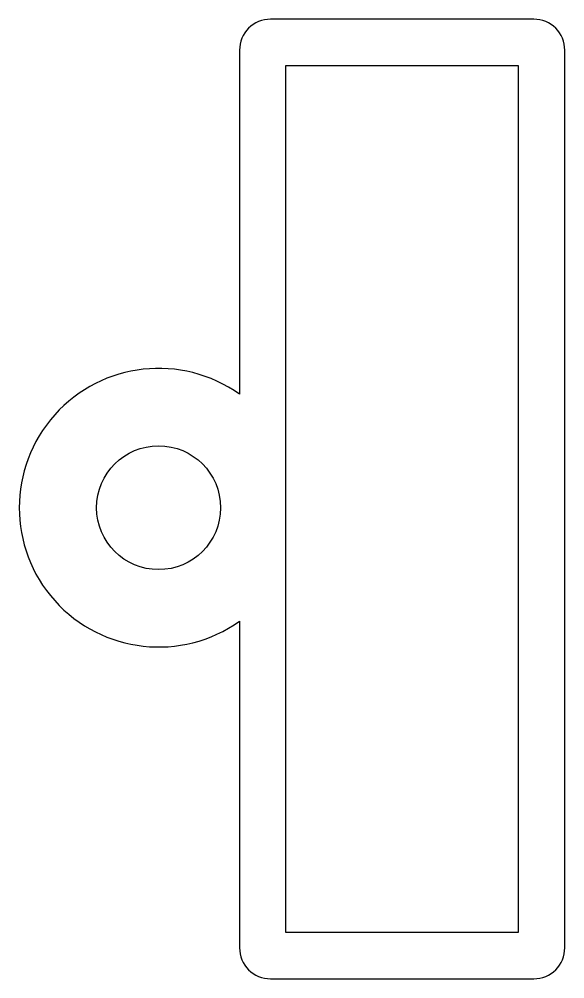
# Model space of a CAD drawing. Header units: millimetres. Extents: x -24.7 to 10.5, y -31 to 31.
import ezdxf

# ---------------------------------------------------------------- set-up
doc = ezdxf.new("R2010")
doc.units = ezdxf.units.MM

msp = doc.modelspace()

# ---------------------------------------------------------------- linework, layer by layer
msp.add_lwpolyline([(10.5, 29, 0.414214), (8.5, 31), (-8.5, 31, 0.414214), (-10.5, 29), (-10.5, 6.766, 1.941033), (-10.5, -7.891), (-10.5, -29, 0.414214), (-8.5, -31), (8.5, -31, 0.414214), (10.5, -29)], format="xyb", close=True)
msp.add_lwpolyline([(7.5, 28), (7.5, -28), (-7.5, -28), (-7.5, 28)], close=True)
msp.add_circle((-15.725, -0.562), 4)

doc.saveas('drawing.dxf')
